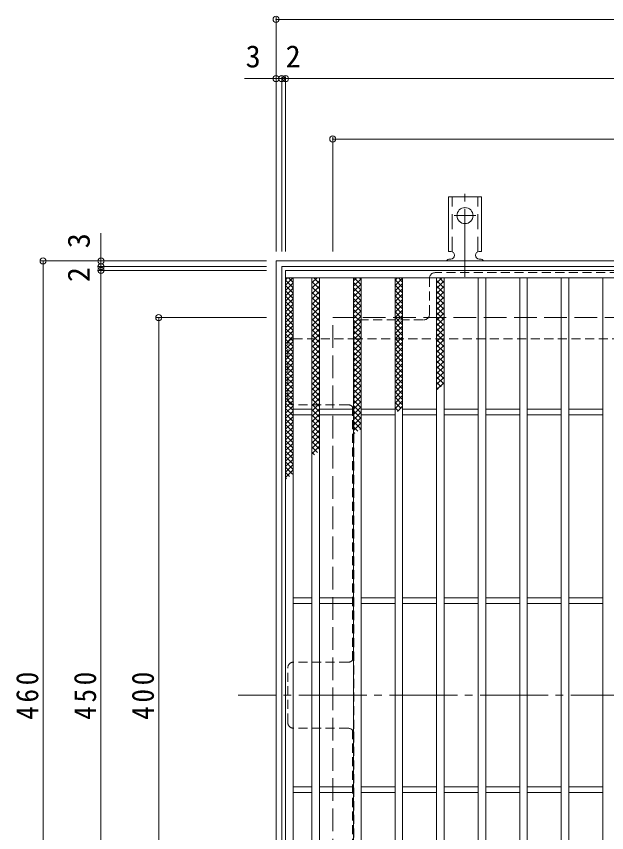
# Model space of a CAD drawing. Units: millimetres at full size, sheet at 1:4; details may follow other scales. Extents: x -862 to 1015, y -780 to 715.
# Drawn here: x -862.2 to -549.7, y 270.4 to 702.7 of the extents above; entities that cross this region are included whole.
import ezdxf
from ezdxf.enums import TextEntityAlignment as Align

# ---------------------------------------------------------------- set-up
doc = ezdxf.new("R2010")
doc.units = ezdxf.units.MM
doc.header["$LTSCALE"] = 4
doc.header["$PDMODE"] = 32
doc.header["$PDSIZE"] = 3.2
for name, pattern in [('CHAIN2', [12, 9, -1, 1, -1]), ('DASHED1', [1.8, 1.2, -0.6]), ('DASHED2', [3, 2, -1]), ('DASHED3', [4, 3, -1])]:
    doc.linetypes.add(name, pattern=pattern)
for name, color, linetype, lineweight in [('A-1_躯体', 2, 'Continuous', 9), ('A-2_仕上', 3, 'Continuous', 9), ('A-4_その他', 7, 'Continuous', 9), ('A-7_ハッチ', 2, 'Continuous', 9), ('A-9_ｸｳﾁｮｳｷ', 6, 'Continuous', 9), ('A-A_ﾊｯﾁ-ﾜｸ', 3, 'Continuous', 9)]:
    doc.layers.add(name, color=color, linetype=linetype, lineweight=lineweight)
doc.styles.add('ＭＳ ゴシック', font='')
doc.styles.get('ＭＳ ゴシック').set_extended_font_data('MS Gothic')

msp = doc.modelspace()

# ---------------------------------------------------------------- linework, layer by layer
at = {"layer": 'A-1_躯体'}
for p, q in [((-724.713, 573.162), (-264.713, 573.162)), ((-724.713, 113.162), (-724.713, 573.162)), ((-721.713, 570.162), (-267.713, 570.162)), ((-721.713, 116.162), (-721.713, 570.162))]:
    msp.add_line(p, q, dxfattribs=at)
at = {"layer": 'A-1_躯体', "linetype": 'DASHED3'}
for p, q in [((-694.713, 543.162), (-294.713, 543.162)), ((-694.713, 143.162), (-694.713, 543.162))]:
    msp.add_line(p, q, dxfattribs=at)
at = {"layer": 'A-2_仕上'}
for p, q in [((-719.713, 118.162), (-719.713, 568.162)), ((-719.713, 568.162), (-269.713, 568.162)), ((-719.713, 564.162), (-269.713, 564.162)), ((-715.713, 122.162), (-715.713, 564.162)), ((-705.714, 122.162), (-705.714, 564.162)), ((-701.714, 122.162), (-701.714, 564.162)), ((-683.714, 122.162), (-683.714, 564.162)), ((-679.714, 122.162), (-679.714, 564.162)), ((-661.714, 122.162), (-661.714, 564.162)), ((-657.714, 122.162), (-657.714, 564.162)), ((-639.714, 122.162), (-639.714, 564.162)), ((-635.714, 122.162), (-635.714, 564.162)), ((-617.714, 122.162), (-617.714, 564.162)), ((-613.714, 122.162), (-613.714, 564.162)), ((-595.714, 122.162), (-595.714, 564.162)), ((-591.714, 122.162), (-591.714, 564.162)), ((-573.713, 122.162), (-573.713, 564.162)), ((-569.714, 122.162), (-569.714, 564.162)), ((-551.713, 122.162), (-551.713, 564.162)), ((-715.713, 494.662), (-705.714, 494.662)), ((-701.714, 494.662), (-683.714, 494.662)), ((-679.714, 494.662), (-661.714, 494.662)), ((-657.714, 494.662), (-639.714, 494.662)), ((-635.714, 494.662), (-617.714, 494.662)), ((-613.714, 494.662), (-595.714, 494.662)), ((-591.714, 494.662), (-573.713, 494.662)), ((-569.714, 494.662), (-551.713, 494.662)), ((-715.713, 491.662), (-705.714, 491.662)), ((-701.714, 491.662), (-683.714, 491.662)), ((-679.714, 491.662), (-661.714, 491.662)), ((-657.714, 491.662), (-639.714, 491.662)), ((-635.714, 491.662), (-617.714, 491.662)), ((-613.714, 491.662), (-595.714, 491.662)), ((-591.714, 491.662), (-573.713, 491.662)), ((-569.714, 491.662), (-551.713, 491.662)), ((-715.713, 394.662), (-705.714, 394.662)), ((-701.714, 394.662), (-683.714, 394.662)), ((-679.714, 394.662), (-661.714, 394.662)), ((-657.714, 394.662), (-639.714, 394.662)), ((-635.714, 394.662), (-617.714, 394.662)), ((-613.714, 394.662), (-595.714, 394.662)), ((-591.714, 394.662), (-573.713, 394.662)), ((-569.714, 394.662), (-551.713, 394.662)), ((-715.713, 391.662), (-705.714, 391.662)), ((-701.714, 391.662), (-683.714, 391.662)), ((-679.714, 391.662), (-661.714, 391.662)), ((-657.714, 391.662), (-639.714, 391.662)), ((-635.714, 391.662), (-617.714, 391.662)), ((-613.714, 391.662), (-595.714, 391.662)), ((-591.714, 391.662), (-573.713, 391.662)), ((-569.714, 391.662), (-551.713, 391.662)), ((-715.713, 294.662), (-705.714, 294.662)), ((-701.714, 294.662), (-683.714, 294.662)), ((-679.714, 294.662), (-661.714, 294.662)), ((-657.714, 294.662), (-639.714, 294.662)), ((-635.714, 294.662), (-617.714, 294.662)), ((-613.714, 294.662), (-595.714, 294.662)), ((-591.714, 294.662), (-573.713, 294.662)), ((-569.714, 294.662), (-551.713, 294.662)), ((-715.713, 291.662), (-705.714, 291.662)), ((-701.714, 291.662), (-683.714, 291.662)), ((-679.714, 291.662), (-661.714, 291.662)), ((-657.714, 291.662), (-639.714, 291.662)), ((-635.714, 291.662), (-617.714, 291.662)), ((-613.714, 291.662), (-595.714, 291.662)), ((-591.714, 291.662), (-573.713, 291.662)), ((-569.714, 291.662), (-551.713, 291.662))]:
    msp.add_line(p, q, dxfattribs=at)
at = {"layer": 'A-4_その他'}
for p, q in [((-724.713, 702.325), (-724.713, 578.162)), ((-724.713, 701.125), (-264.713, 701.125)), ((-721.713, 670.937), (-721.713, 578.162)), ((-719.713, 670.937), (-719.713, 578.162)), ((-741.393, 669.737), (-721.713, 669.737)), ((-721.713, 669.737), (-719.713, 669.737)), ((-719.713, 669.737), (-269.713, 669.737)), ((-694.713, 638.941), (-694.713, 578.162)), ((-694.713, 637.741), (-294.713, 637.741)), ((-817.449, 587.926), (-817.449, 570.162)), ((-849.254, 573.162), (-729.713, 573.162)), ((-848.054, 573.162), (-848.054, 113.162)), ((-818.649, 570.162), (-729.713, 570.162)), ((-818.649, 568.162), (-729.713, 568.162)), ((-817.449, 570.162), (-817.449, 568.162)), ((-817.449, 568.162), (-817.449, 118.162)), ((-788.044, 543.162), (-729.713, 543.162)), ((-786.844, 543.162), (-786.844, 143.162))]:
    msp.add_line(p, q, dxfattribs=at)
for p in [(-724.713, 701.125), (-724.713, 669.737), (-721.713, 669.737), (-719.713, 669.737), (-694.713, 637.741), (-848.054, 573.162), (-817.449, 573.162), (-817.449, 570.162), (-817.449, 568.162), (-786.844, 543.162)]:
    msp.add_point(p, dxfattribs=at)
at = {"layer": 'A-7_ハッチ', "linetype": 'DASHED1'}
for p, q in [((-348.914, 566.966), (-640.512, 566.966)), ((-643.512, 544.966), (-643.512, 563.966)), ((-680.513, 541.966), (-646.512, 541.966)), ((-683.513, 538.966), (-683.513, 147.359)), ((-715.516, 531.966), (-683.513, 531.966)), ((-683.513, 531.966), (-305.913, 531.966)), ((-718.516, 499.965), (-718.516, 528.966)), ((-686.513, 496.965), (-715.516, 496.965)), ((-684.313, 496.004), (-684.313, 361.623)), ((-686.513, 360.663), (-715.516, 360.663)), ((-718.516, 328.662), (-718.516, 357.663)), ((-686.513, 325.662), (-715.516, 325.662)), ((-684.313, 190.32), (-684.313, 324.701))]:
    msp.add_line(p, q, dxfattribs=at)
at = {"layer": 'A-7_ハッチ', "linetype": 'CHAIN2'}
msp.add_line((-244.713, 343.162), (-744.713, 343.162), dxfattribs=at)
at = {"layer": 'A-7_ハッチ', "linetype": 'DASHED1'}
for centre, start, end in [((-640.512, 563.966), 90, 180), ((-646.512, 544.966), 270, 0), ((-680.513, 538.966), 90, 180), ((-715.516, 528.966), 90, 180), ((-715.516, 499.965), 180, 270), ((-686.513, 493.965), 0, 90), ((-686.513, 363.663), 270, 0), ((-715.516, 357.663), 90, 180), ((-715.516, 328.662), 180, 270), ((-686.513, 322.662), 0, 90)]:
    msp.add_arc(centre, 3, start, end, dxfattribs=at)
at = {"layer": 'A-9_ｸｳﾁｮｳｷ'}
for p, q in [((-719.713, 560.372), (-715.923, 564.163)), ((-719.713, 563.201), (-718.751, 564.163)), ((-719.713, 562.923), (-715.713, 558.924)), ((-718.124, 564.163), (-715.713, 561.752)), ((-705.714, 561.487), (-703.038, 564.163)), ((-705.714, 558.659), (-701.714, 562.659)), ((-705.714, 562.323), (-701.714, 558.323)), ((-704.727, 564.163), (-701.714, 561.151)), ((-701.898, 564.163), (-701.714, 563.98)), ((-683.714, 562.555), (-682.105, 564.163)), ((-683.714, 559.726), (-679.714, 563.726)), ((-683.374, 564.163), (-679.714, 560.503)), ((-680.546, 564.163), (-679.714, 563.332)), ((-661.714, 562.946), (-660.497, 564.163)), ((-661.714, 560.118), (-657.714, 564.118)), ((-661.714, 563.179), (-657.714, 559.179)), ((-659.869, 564.163), (-657.714, 562.007)), ((-639.714, 561.413), (-636.964, 564.163)), ((-639.714, 562.759), (-635.714, 558.759)), ((-639.714, 558.585), (-635.714, 562.585)), ((-638.29, 564.163), (-635.714, 561.587)), ((-719.713, 557.544), (-715.713, 561.544)), ((-719.713, 560.095), (-715.713, 556.094)), ((-719.713, 554.715), (-715.713, 558.715)), ((-705.714, 555.83), (-701.714, 559.83)), ((-705.714, 559.494), (-701.714, 555.495)), ((-683.714, 561.675), (-679.714, 557.675)), ((-683.714, 556.898), (-679.714, 560.898)), ((-683.714, 558.846), (-679.714, 554.846)), ((-683.714, 554.07), (-679.714, 558.069)), ((-661.714, 557.289), (-657.714, 561.29)), ((-661.714, 560.351), (-657.714, 556.351)), ((-661.714, 554.461), (-657.714, 558.461)), ((-639.714, 559.93), (-635.714, 555.93)), ((-639.714, 555.757), (-635.714, 559.757)), ((-719.713, 557.267), (-715.713, 553.266)), ((-719.713, 551.887), (-715.713, 555.886)), ((-719.713, 554.438), (-715.713, 550.438)), ((-705.714, 553.002), (-701.714, 557.002)), ((-705.714, 556.666), (-701.714, 552.666)), ((-705.714, 550.173), (-701.714, 554.174)), ((-705.714, 553.838), (-701.714, 549.837)), ((-683.714, 556.018), (-679.714, 552.018)), ((-683.714, 551.241), (-679.714, 555.241)), ((-661.714, 557.522), (-657.714, 553.522)), ((-661.714, 551.633), (-657.714, 555.632)), ((-661.714, 554.694), (-657.714, 550.693)), ((-639.714, 557.102), (-635.714, 553.102)), ((-639.714, 552.928), (-635.714, 556.928)), ((-639.714, 554.274), (-635.714, 550.273)), ((-639.714, 550.1), (-635.714, 554.1)), ((-719.713, 549.058), (-715.713, 553.058)), ((-719.713, 551.61), (-715.713, 547.61)), ((-719.713, 546.23), (-715.713, 550.23)), ((-705.714, 547.345), (-701.714, 551.345)), ((-705.714, 551.009), (-701.714, 547.009)), ((-683.714, 553.19), (-679.714, 549.189)), ((-683.714, 548.413), (-679.714, 552.413)), ((-683.714, 550.361), (-679.714, 546.361)), ((-683.714, 545.584), (-679.714, 549.585)), ((-661.714, 548.804), (-657.714, 552.804)), ((-661.714, 551.865), (-657.714, 547.865)), ((-661.714, 545.976), (-657.714, 549.976)), ((-639.714, 551.445), (-635.714, 547.445)), ((-639.714, 547.271), (-635.714, 551.271)), ((-719.713, 548.781), (-715.713, 544.781)), ((-719.713, 543.402), (-715.713, 547.402)), ((-719.713, 545.953), (-715.713, 541.953)), ((-705.714, 544.516), (-701.714, 548.516)), ((-705.714, 548.18), (-701.714, 544.18)), ((-705.714, 541.688), (-701.714, 545.688)), ((-705.714, 545.352), (-701.714, 541.352)), ((-683.714, 547.532), (-679.714, 543.533)), ((-683.714, 542.756), (-679.714, 546.756)), ((-661.714, 549.037), (-657.714, 545.037)), ((-661.714, 543.147), (-657.714, 547.147)), ((-661.714, 546.208), (-657.714, 542.208)), ((-639.714, 548.616), (-635.714, 544.617)), ((-639.714, 544.443), (-635.714, 548.443)), ((-639.714, 545.788), (-635.714, 541.788)), ((-639.714, 541.614), (-635.714, 545.614)), ((-719.713, 540.573), (-715.713, 544.573)), ((-719.713, 543.124), (-715.713, 539.125)), ((-719.713, 537.744), (-715.713, 541.745)), ((-705.714, 538.86), (-701.714, 542.86)), ((-705.714, 542.524), (-701.714, 538.524)), ((-683.714, 544.704), (-679.714, 540.704)), ((-683.714, 539.927), (-679.714, 543.927)), ((-683.714, 541.876), (-679.714, 537.876)), ((-683.714, 537.099), (-679.714, 541.099)), ((-661.714, 540.319), (-657.714, 544.319)), ((-661.714, 543.38), (-657.714, 539.38)), ((-661.714, 537.49), (-657.714, 541.491)), ((-661.714, 540.551), (-657.714, 536.552)), ((-639.714, 542.96), (-635.714, 538.96)), ((-639.714, 538.786), (-635.714, 542.786)), ((-719.713, 540.296), (-715.713, 536.296)), ((-719.713, 534.916), (-715.713, 538.917)), ((-719.713, 537.468), (-715.713, 533.467)), ((-705.714, 536.031), (-701.714, 540.031)), ((-705.714, 539.695), (-701.714, 535.696)), ((-705.714, 533.203), (-701.714, 537.203)), ((-705.714, 536.867), (-701.714, 532.867)), ((-683.714, 539.047), (-679.714, 535.047)), ((-683.714, 534.271), (-679.714, 538.271)), ((-683.714, 536.219), (-679.714, 532.219)), ((-661.714, 534.662), (-657.714, 538.662)), ((-661.714, 537.723), (-657.714, 533.723)), ((-639.714, 540.131), (-635.714, 536.132)), ((-639.714, 535.958), (-635.714, 539.958)), ((-639.714, 537.303), (-635.714, 533.303)), ((-639.714, 533.129), (-635.714, 537.129)), ((-719.713, 532.088), (-715.713, 536.087)), ((-719.713, 534.639), (-715.713, 530.639)), ((-719.713, 529.259), (-715.713, 533.259)), ((-705.714, 530.374), (-701.714, 534.375)), ((-705.714, 534.039), (-701.714, 530.038)), ((-683.714, 531.442), (-679.714, 535.442)), ((-683.714, 533.391), (-679.714, 529.39)), ((-683.714, 528.614), (-679.714, 532.614)), ((-661.714, 531.834), (-657.714, 535.833)), ((-661.714, 534.895), (-657.714, 530.894)), ((-661.714, 529.005), (-657.714, 533.005)), ((-661.714, 532.066), (-657.714, 528.066)), ((-639.714, 534.475), (-635.714, 530.474)), ((-639.714, 530.301), (-635.714, 534.301)), ((-719.713, 531.811), (-715.713, 527.811)), ((-719.713, 526.431), (-715.713, 530.431)), ((-719.713, 528.982), (-715.713, 524.982)), ((-719.713, 523.603), (-715.713, 527.603)), ((-705.714, 527.546), (-701.714, 531.546)), ((-705.714, 531.21), (-701.714, 527.21)), ((-705.714, 524.717), (-701.714, 528.717)), ((-705.714, 528.381), (-701.714, 524.382)), ((-683.714, 530.562), (-679.714, 526.562)), ((-683.714, 525.785), (-679.714, 529.786)), ((-683.714, 527.734), (-679.714, 523.734)), ((-661.714, 526.177), (-657.714, 530.177)), ((-661.714, 529.238), (-657.714, 525.238)), ((-639.714, 531.646), (-635.714, 527.646)), ((-639.714, 527.472), (-635.714, 531.472)), ((-639.714, 528.817), (-635.714, 524.818)), ((-639.714, 524.644), (-635.714, 528.644)), ((-719.713, 526.154), (-715.713, 522.154)), ((-719.713, 520.774), (-715.713, 524.774)), ((-719.713, 523.325), (-715.713, 519.326)), ((-705.714, 521.889), (-701.714, 525.889)), ((-705.714, 525.553), (-701.714, 521.553)), ((-683.714, 522.957), (-679.714, 526.957)), ((-683.714, 524.905), (-679.714, 520.905)), ((-683.714, 520.128), (-679.714, 524.128)), ((-661.714, 523.348), (-657.714, 527.348)), ((-661.714, 526.409), (-657.714, 522.409)), ((-661.714, 520.52), (-657.714, 524.52)), ((-661.714, 523.581), (-657.714, 519.581)), ((-639.714, 525.989), (-635.714, 521.989)), ((-639.714, 521.816), (-635.714, 525.815)), ((-719.713, 517.945), (-715.713, 521.946)), ((-719.713, 520.497), (-715.713, 516.497)), ((-719.713, 515.117), (-715.713, 519.117)), ((-705.714, 519.061), (-701.714, 523.061)), ((-705.714, 522.725), (-701.714, 518.725)), ((-705.714, 516.233), (-701.714, 520.232)), ((-705.714, 519.897), (-701.714, 515.897)), ((-683.714, 522.077), (-679.714, 518.077)), ((-683.714, 517.3), (-679.714, 521.3)), ((-683.714, 519.248), (-679.714, 515.249)), ((-661.714, 517.691), (-657.714, 521.692)), ((-661.714, 520.752), (-657.714, 516.753)), ((-661.714, 514.863), (-657.714, 518.863)), ((-639.714, 523.161), (-635.714, 519.161)), ((-639.714, 518.987), (-635.714, 522.987)), ((-639.714, 520.333), (-635.714, 516.333)), ((-639.714, 516.158), (-635.714, 520.159)), ((-719.713, 517.669), (-715.713, 513.669)), ((-719.713, 512.289), (-715.713, 516.289)), ((-719.713, 514.84), (-715.713, 510.84)), ((-705.714, 513.404), (-701.714, 517.404)), ((-705.714, 517.068), (-701.714, 513.068)), ((-705.714, 510.575), (-701.714, 514.576)), ((-683.714, 514.472), (-679.714, 518.472)), ((-683.714, 516.42), (-679.714, 512.42)), ((-683.714, 511.644), (-679.714, 515.643)), ((-661.714, 517.924), (-657.714, 513.924)), ((-661.714, 512.035), (-657.714, 516.034)), ((-661.714, 515.096), (-657.714, 511.096)), ((-639.714, 517.504), (-635.714, 513.504)), ((-639.714, 513.33), (-635.714, 517.331)), ((-639.714, 514.676), (-635.714, 510.675)), ((-719.713, 509.46), (-715.713, 513.46)), ((-719.713, 512.012), (-715.713, 508.012)), ((-719.713, 506.632), (-715.713, 510.632)), ((-705.714, 514.24), (-701.714, 510.239)), ((-705.714, 507.747), (-701.714, 511.747)), ((-705.714, 511.411), (-701.714, 507.411)), ((-683.714, 513.592), (-679.714, 509.591)), ((-683.714, 508.814), (-679.714, 512.815)), ((-683.714, 510.763), (-679.714, 506.763)), ((-661.714, 509.206), (-657.714, 513.206)), ((-661.714, 512.267), (-657.714, 508.267)), ((-661.714, 506.378), (-657.714, 510.378)), ((-639.714, 510.502), (-635.714, 514.501)), ((-639.714, 511.847), (-635.714, 507.847)), ((-639.714, 507.673), (-635.714, 511.673)), ((-719.713, 509.184), (-715.713, 505.183)), ((-719.713, 503.804), (-715.713, 507.804)), ((-719.713, 506.355), (-715.713, 502.355)), ((-705.714, 504.919), (-701.714, 508.918)), ((-705.714, 508.583), (-701.714, 504.583)), ((-705.714, 502.09), (-701.714, 506.09)), ((-683.714, 505.986), (-679.714, 509.987)), ((-683.714, 507.934), (-679.714, 503.935)), ((-683.714, 503.158), (-679.714, 507.158)), ((-661.714, 509.439), (-657.714, 505.439)), ((-661.714, 503.55), (-657.714, 507.549)), ((-661.714, 506.611), (-657.714, 502.61)), ((-639.714, 509.019), (-637.258, 506.563)), ((-639.714, 504.845), (-635.714, 508.845)), ((-639.714, 506.19), (-638.846, 505.322)), ((-719.713, 500.975), (-715.713, 504.975)), ((-719.713, 503.526), (-715.713, 499.527)), ((-719.713, 498.146), (-715.713, 502.147)), ((-705.714, 505.754), (-701.714, 501.754)), ((-705.714, 499.262), (-701.714, 503.262)), ((-705.714, 502.926), (-701.714, 498.926)), ((-683.714, 505.106), (-679.714, 501.106)), ((-683.714, 500.33), (-679.714, 504.329)), ((-683.714, 502.278), (-679.714, 498.278)), ((-661.714, 500.721), (-657.714, 504.721)), ((-661.714, 503.782), (-657.714, 499.782)), ((-661.714, 497.892), (-657.714, 501.893)), ((-719.713, 500.698), (-715.713, 496.698)), ((-719.713, 495.318), (-715.713, 499.318)), ((-719.713, 497.87), (-715.713, 493.87)), ((-705.714, 496.434), (-701.714, 500.433)), ((-705.714, 500.097), (-701.714, 496.098)), ((-705.714, 493.605), (-701.714, 497.605)), ((-705.714, 497.269), (-701.714, 493.269)), ((-683.714, 497.501), (-679.714, 501.501)), ((-683.714, 499.45), (-679.714, 495.45)), ((-683.714, 494.673), (-679.714, 498.673)), ((-661.714, 500.953), (-657.714, 496.954)), ((-661.714, 495.064), (-657.714, 499.064)), ((-661.714, 498.125), (-658.552, 494.964)), ((-719.713, 492.49), (-715.713, 496.49)), ((-719.713, 495.041), (-715.713, 491.041)), ((-719.713, 489.662), (-715.713, 493.661)), ((-705.714, 490.776), (-701.714, 494.777)), ((-705.714, 494.441), (-701.714, 490.44)), ((-683.714, 496.621), (-679.714, 492.621)), ((-683.714, 491.844), (-679.714, 495.844)), ((-683.714, 493.793), (-679.714, 489.792)), ((-683.714, 489.015), (-679.714, 493.016)), ((-661.714, 495.297), (-660.14, 493.723)), ((-660.531, 493.419), (-657.714, 496.235)), ((-719.713, 492.213), (-715.713, 488.213)), ((-719.713, 486.833), (-715.713, 490.833)), ((-719.713, 489.385), (-715.713, 485.384)), ((-705.714, 487.948), (-701.714, 491.948)), ((-705.714, 491.612), (-701.714, 487.612)), ((-705.714, 485.12), (-701.714, 489.12)), ((-705.714, 488.784), (-701.714, 484.784)), ((-683.714, 490.964), (-679.714, 486.964)), ((-683.714, 486.187), (-679.714, 490.187)), ((-719.713, 484.005), (-715.713, 488.005)), ((-719.713, 486.556), (-715.713, 482.556)), ((-719.713, 481.176), (-715.713, 485.176)), ((-705.714, 482.291), (-701.714, 486.291)), ((-705.714, 485.955), (-701.714, 481.955)), ((-683.714, 488.136), (-679.846, 484.269)), ((-683.714, 483.359), (-679.714, 487.359)), ((-683.714, 485.307), (-681.435, 483.028)), ((-680.436, 483.809), (-679.714, 484.53)), ((-719.713, 483.727), (-715.713, 479.728)), ((-719.713, 478.348), (-715.713, 482.348)), ((-719.713, 480.899), (-715.713, 476.899)), ((-705.714, 479.463), (-701.714, 483.463)), ((-705.714, 483.127), (-701.714, 479.127)), ((-705.714, 476.635), (-701.714, 480.635)), ((-705.714, 480.298), (-701.714, 476.299)), ((-683.714, 482.479), (-683.023, 481.789)), ((-719.713, 475.519), (-715.713, 479.519)), ((-719.713, 478.071), (-715.713, 474.071)), ((-719.713, 472.691), (-715.713, 476.691)), ((-705.714, 473.806), (-701.714, 477.806)), ((-705.714, 477.47), (-701.714, 473.47)), ((-719.713, 475.242), (-715.713, 471.243)), ((-719.713, 469.863), (-715.713, 473.863)), ((-719.713, 472.414), (-715.713, 468.414)), ((-705.714, 470.977), (-701.714, 474.978)), ((-705.714, 474.642), (-702.73, 471.657)), ((-705.714, 471.813), (-704.318, 470.417)), ((-719.713, 467.034), (-715.713, 471.034)), ((-719.713, 469.586), (-715.713, 465.585)), ((-719.713, 464.206), (-715.713, 468.206)), ((-719.713, 466.758), (-715.713, 462.757)), ((-719.713, 461.377), (-715.713, 465.377)), ((-719.713, 463.928), (-716.023, 460.239)), ((-719.713, 458.549), (-715.713, 462.549)), ((-719.713, 461.1), (-717.611, 458.998)), ((-719.713, 458.272), (-719.199, 457.758))]:
    msp.add_line(p, q, dxfattribs=at)
at = {"layer": 'A-A_ﾊｯﾁ-ﾜｸ', "color": 7, "linetype": 'CHAIN2'}
for p, q in [((-624.713, 564.694), (-624.713, 612.095)), ((-630.489, 597.162), (-618.937, 597.162))]:
    msp.add_line(p, q, dxfattribs=at)
at = {"layer": 'A-A_ﾊｯﾁ-ﾜｸ'}
for p, q in [((-633.463, 578.162), (-633.463, 607.162)), ((-615.963, 607.162), (-633.463, 607.162)), ((-615.963, 578.162), (-615.963, 607.162)), ((-633.463, 578.162), (-632.213, 578.162)), ((-615.963, 578.162), (-617.213, 578.162)), ((-632.713, 574.162), (-632.213, 574.162)), ((-617.218, 574.162), (-616.704, 574.162))]:
    msp.add_line(p, q, dxfattribs=at)
at = {"layer": 'A-A_ﾊｯﾁ-ﾜｸ', "linetype": 'DASHED2'}
for p, q in [((-631.463, 578.016), (-631.463, 607.162)), ((-617.963, 578.016), (-617.963, 607.162))]:
    msp.add_line(p, q, dxfattribs=at)
at = {"layer": 'A-A_ﾊｯﾁ-ﾜｸ'}
msp.add_circle((-624.713, 597.162), 4.25, dxfattribs=at)
for centre, start, end in [((-632.213, 576.162), 270, 90), ((-617.213, 576.162), 90, 269.86671), ((-632.713, 572.162), 90.27597, 150.00049), ((-616.713, 572.162), 29.99928, 89.75838)]:
    msp.add_arc(centre, 2, start, end, dxfattribs=at)

# ---------------------------------------------------------------- texts
at = {"layer": 'A-4_その他', "color": 2, "style": 'ＭＳ ゴシック'}
for s, p in [('3', (-740.842, 672.137)), ('2', (-719.671, 672.137))]:
    msp.add_text(s, height=11.73, dxfattribs=at).set_placement(p, align=Align.BOTTOM_LEFT)
for s, p in [('3', (-819.849, 579.887)), ('2', (-819.849, 561.926))]:
    msp.add_text(s, height=11.73, rotation=90, dxfattribs=at).set_placement(p, align=Align.BOTTOM_LEFT)
at = {"layer": 'A-4_その他', "color": 2, "char_height": 11.73, "attachment_point": 7, "rotation": 90, "style": 'ＭＳ ゴシック'}
for s, insert in [('\\T1.27;\\W0.9;460', (-850.454, 330.162)), ('\\T1.27;\\W0.9;450', (-819.849, 330.162)), ('\\T1.27;\\W0.9;400', (-789.244, 330.162))]:
    msp.add_mtext(s, dxfattribs=dict(at, insert=insert))

doc.saveas('drawing.dxf')
